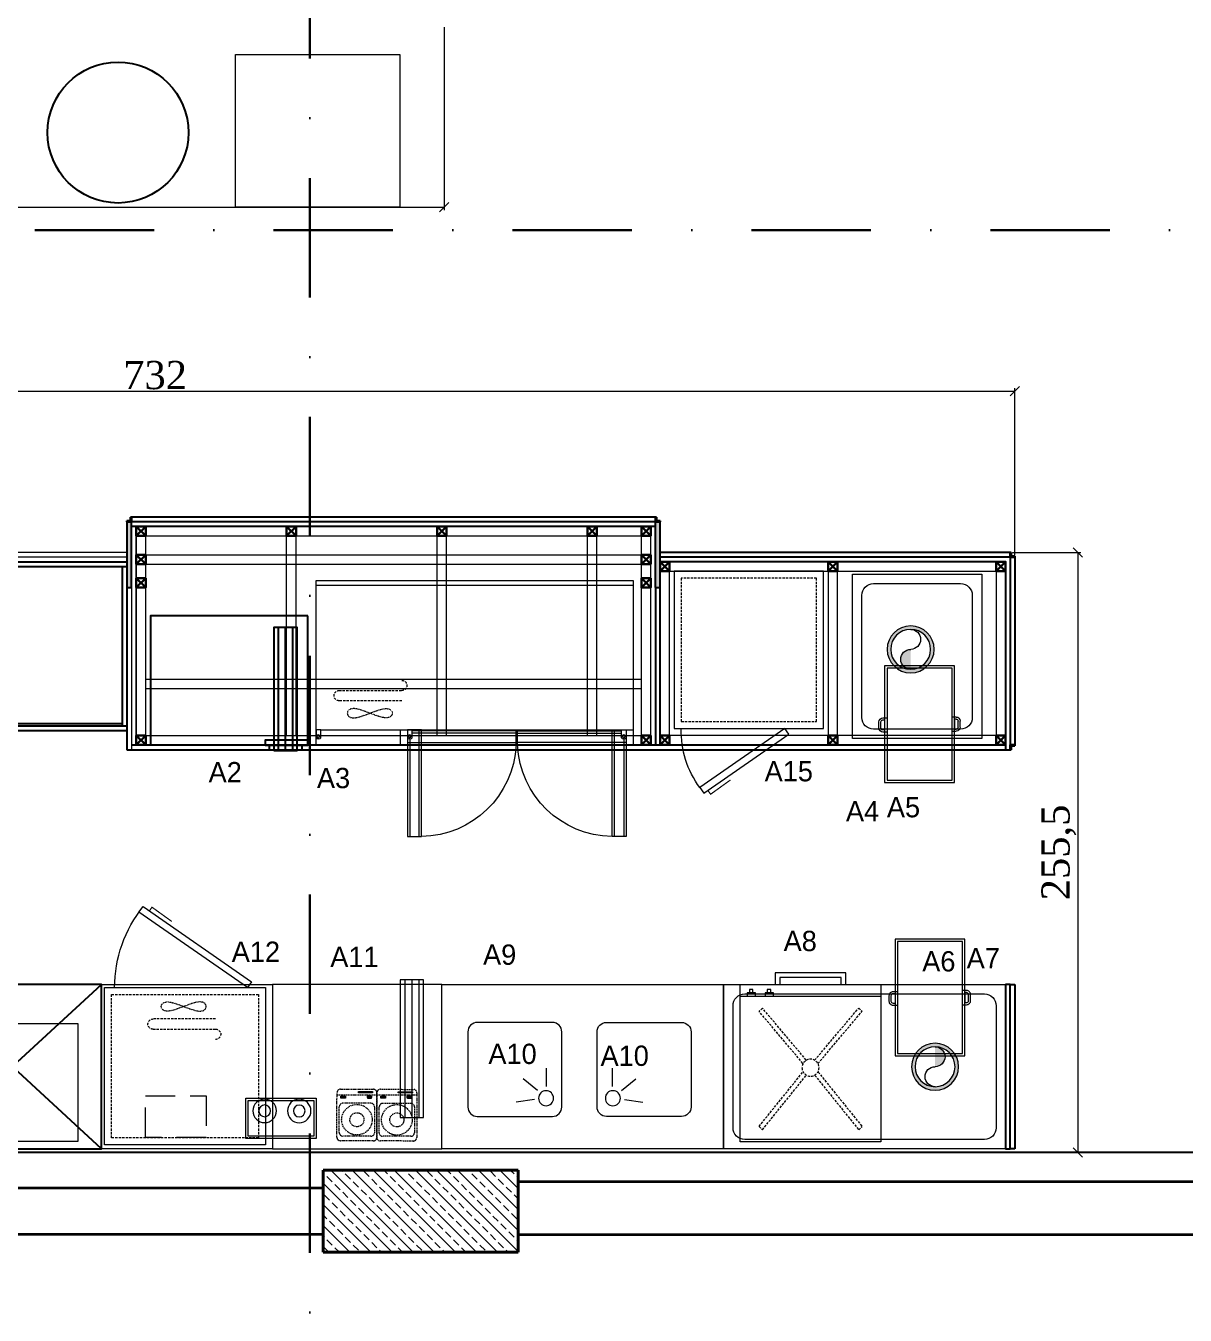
# Model space of a CAD drawing. Header units: millimetres. Extents: x 61675 to 66977, y 9453 to 12371.
# Drawn here: x 62867 to 63361, y 10105 to 10654 of the extents above; entities that cross this region are included whole.
import ezdxf
from ezdxf.enums import TextEntityAlignment as Align

# ---------------------------------------------------------------- set-up
doc = ezdxf.new("R2010")
doc.units = ezdxf.units.MM
doc.header["$LTSCALE"] = 2
doc.header["$PDMODE"] = 2
for name, pattern in [('DASHDOTX2', [50.8, 25.4, -12.7, 0, -12.7]), ('DASHED', [0.75, 0.5, -0.25]), ('DASHED2', [9.525, 6.35, -3.175]), ('HIDDEN', [0.375, 0.25, -0.125])]:
    doc.linetypes.add(name, pattern=pattern)
doc.layers.get('0').update_dxf_attribs({"lineweight": 20})
for name, color, linetype, lineweight in [('DUVAR', 12, 'Continuous', 35), ('KOLON', 150, 'Continuous', 40), ('t_ahsap', 34, 'Continuous', 25), ('t_ahsapkesit', 42, 'Continuous', 20), ('t_alçıpan', 219, 'Continuous', 25), ('t_kesitçizgisi', 7, 'DASHDOTX2', 30), ('t_kutu p', 50, 'Continuous', 30), ('t_kutu profil', 94, 'Continuous', 30), ('t_makine', 177, 'Continuous', 18), ('t_mutfak ekipman', 163, 'Continuous', 18), ('t_olcu', 252, 'Continuous', 20), ('t_tarama', 253, 'Continuous', 5), ('t_tefris', 44, 'Continuous', 25), ('t_tefrişoturum', 25, 'Continuous', 15)]:
    doc.layers.add(name, color=color, linetype=linetype, lineweight=lineweight)
doc.layers.add('Kıtc-002 Çizgi', color=7, linetype='Continuous')
doc.layers.add('t_fayans', color=7, linetype='Continuous', lineweight=18, true_color=0xffff75)
doc.styles.get("Standard").update_dxf_attribs({"font": 'times.ttf', "height": 12})
doc.styles.add('TAKSİM', font='GOTHIC.TTF', dxfattribs={"height": 20})
doc.dimstyles.new('olcu50', dxfattribs={"dimtxt": 13, "dimasz": 4, "dimexe": 1.25, "dimexo": 0.625, "dimtad": 1, "dimtxsty": 'Standard', "dimblk": 'OBLIQUE', "dimcen": 2.5, "dimclrd": 256, "dimclre": 256, "dimclrt": 7, "dimadec": 0, "dimazin": 0, "dimtfac": 1, "dimtmove": 0, "dimatfit": 3, "dimldrblk": 'OBLIQUE', "dimfxl": 1, "dimlwd": -1, "dimlwe": -1, "dimarcsym": 0})
pattern_1 = [(37.5, (7283.8829, -60539.93336), (-0.016000313, 0.4894132373), [0, -0.38608, 0, -0.4318, 0, -0.41275]), (7.5, (7283.8829, -60539.93336), (0.449523283, 0.7168251006), [0, -0.20828, 0, -0.34798, 0, -0.13335]), (327.5, (7283.5705, -60539.93336), (0.7909923702, 0.0014371847), [0, -0.127, 0, -0.4572, 0, -0.5969]), (317.5, (7283.5705, -60539.93336), (0.7635564525, 0.222929323), [0, -0.0635, 0, -0.29972, 0, -0.3429])]

# ---------------------------------------------------------------- blocks, each defined once
blk = doc.blocks.new('blender')
at = {"layer": 't_mutfak ekipman', "color": 7, "linetype": 'HIDDEN'}
for p, q in [((-0.5, -14.5), (-0.5, -3.5)), ((1, -2), (13, -2)), ((14.5, -3.5), (14.5, -14.5)), ((1, -16), (13, -16)), ((-1.5, -19.5), (15.5, -19.5))]:
    blk.add_line(p, q, dxfattribs=at)
at = {"layer": 't_mutfak ekipman', "color": 7}
for p, q in [((1.91, -20.98, 0), (1.91, -20.48, 0)), ((3.41, -20.98, 0), (3.41, -20.48, 0)), ((4.91, -20.98, 0), (4.91, -20.48, 0)), ((13.81, -18.65, 0), (11.9, -18.65, 0))]:
    blk.add_line(p, q, dxfattribs=at)
at = {"layer": 't_mutfak ekipman', "color": 7, "linetype": 'HIDDEN'}
blk.add_lwpolyline([(0, 0), (14, 0, -0.414214), (15.5, -1.5), (15.5, -20.5, -0.414214), (14, -22), (0, -22, -0.414214), (-1.5, -20.5), (-1.5, -1.5, -0.414214)], format="xyb", close=True, dxfattribs=at)
at = {"layer": 't_mutfak ekipman', "color": 7, "elevation": 0}
for points in [[(0.41, -20.98), (0.41, -20.48), (6.41, -20.48), (6.41, -20.98)], [(11.9, -18.23), (13.81, -18.23), (13.81, -19.08), (11.9, -19.08)]]:
    blk.add_lwpolyline(points, close=True, dxfattribs=at)
at = {"layer": 't_mutfak ekipman', "color": 7, "linetype": 'DASHED2', "extrusion": (7.79338e-07, 5.80492e-08, 1), "elevation": 0}
for points in [[(2.73, -19.07), (2.73, -18.44), (2.52, -18.44), (2.52, -18.23), (0.83, -18.23), (0.83, -18.44), (0.62, -18.44), (0.62, -18.86), (0.83, -19.08), (1.04, -19.08), (1.04, -19.29), (1.25, -19.29), (2.31, -19.07), (2.73, -19.07)], [(2.73, -18.65), (1.89, -18.65), (1.67, -18.44), (1.67, -18.65), (0.83, -18.65), (0.83, -18.86), (0.62, -18.86)], [(2.31, -18.65), (1.04, -18.86), (1.04, -19.08)], [(1.04, -19.29), (2.31, -18.86)], [(1.67, -18.44), (2.31, -18.44), (2.31, -19.07), (2.1, -19.29), (1.25, -19.29)]]:
    blk.add_lwpolyline(points, dxfattribs=at)
at = {"layer": 't_mutfak ekipman', "color": 7, "linetype": 'HIDDEN'}
for radius in [6.5, 3]:
    blk.add_circle((7, -9), radius, dxfattribs=at)
for centre, start, end in [((1, -3.5), 90, 180), ((13, -3.5), 0, 90), ((1, -14.5), 180, 270), ((13, -14.5), 270, 0)]:
    blk.add_arc(centre, 1.5, start, end, dxfattribs=at)
blk = doc.blocks.new('çalışma_tezgahlı_bulaşık_makinesi')
at = {"layer": 't_makine'}
h = blk.add_hatch(color=256, dxfattribs=at)
edge = h.paths.add_edge_path(flags=17)
edge.add_arc((-35, -90), 8.5, 0, 360)
edge = h.paths.add_edge_path()
edge.add_arc((-35, -90), 10, 0, 360)
edge = h.paths.add_edge_path(flags=16)
edge.add_arc((-39.25, -90), 4.25, 180, 360)
blk.add_line((-65, -13.64), (-65, -17.64), dxfattribs=at)
for points in [[(-70, 0), (-70, -120), (0, -120), (0, 0)], [(-3, -6.99), (-70, -6.99), (-70, -66.99), (-3, -66.99)], [(-66.46, -10.96), (-66.46, -12.42), (-67.92, -12.42), (-67.92, -10.96)], [(-65, -9.99), (-65, -13.64), (-66.46, -13.64), (-66.46, -9.99)], [(-3, -6.99), (-65, -6.99), (-65, -66.99), (-3, -66.99)], [(-66.46, -18.6), (-66.46, -20.06), (-67.92, -20.06), (-67.92, -18.6)], [(-65, -17.64), (-65, -21.28), (-66.46, -21.28), (-66.46, -17.64)], [(-75, -51.99), (-75, -21.99), (-70, -21.99), (-70, -51.99)], [(-73, -49.99), (-73, -23.99), (-70, -23.99), (-70, -49.99)]]:
    blk.add_lwpolyline(points, close=True, dxfattribs=at)
blk.add_lwpolyline([(-66, -9), (-66, -111, 0.414214), (-61, -116), (-9, -116, 0.414214), (-4, -111), (-4, -9, 0.414214), (-9, -4), (-61, -4, 0.414214)], format="xyb", close=True, dxfattribs=at)
at = {"layer": 't_makine', "linetype": 'DASHED'}
for points in [[(-60, -16.49), (-58.59, -15.07)], [(-36.44, -33.72), (-58.59, -15.07)], [(-9.58, -15.07), (-32.83, -33.82)], [(-9.58, -15.07), (-8.16, -16.49)], [(-37.86, -35.14), (-60, -16.49)], [(-8.16, -16.49), (-31.41, -35.24)], [(-37.76, -38.75), (-60, -57.5)], [(-36.34, -40.17), (-58.59, -58.92)], [(-32.73, -40.27), (-9.58, -58.92)], [(-31.31, -38.85), (-8.16, -57.5)], [(-60, -57.5), (-58.59, -58.92)], [(-8.16, -57.5), (-9.58, -58.92)]]:
    blk.add_lwpolyline(points, dxfattribs=at)
at = {"layer": 't_makine', "elevation": 0}
for points in [[(-61.06, -73.79), (-61.06, -72.27, 0.414214), (-62.81, -70.52), (-65.34, -70.52, 0.414214), (-67.09, -72.27), (-67.09, -73.79)], [(-61.42, -101.89), (-61.42, -103.41, -0.414214), (-63.17, -105.16), (-65.7, -105.16, -0.414214), (-67.45, -103.41), (-67.45, -101.89)]]:
    blk.add_lwpolyline(points, format="xyb", dxfattribs=at)
for points in [[(-89.28, -72.99), (-39.58, -72.99), (-39.58, -102.68), (-89.28, -102.68)], [(-88.28, -73.99), (-40.58, -73.99), (-40.58, -101.68), (-88.28, -101.68)]]:
    blk.add_lwpolyline(points, close=True, dxfattribs=at)
for points in [[(-61.93, -72.99), (-61.93, -72.27, 0.414214), (-62.81, -71.39), (-65.34, -71.39, 0.414214), (-66.21, -72.27), (-66.21, -72.99)], [(-62.29, -102.68), (-62.29, -103.41, -0.414214), (-63.17, -104.28), (-65.7, -104.28, -0.414214), (-66.57, -103.41), (-66.57, -102.68)]]:
    blk.add_lwpolyline(points, format="xyb", close=True, dxfattribs=at)
at = {"layer": 't_makine', "linetype": 'DASHED'}
blk.add_circle((-34.58, -36.99), 3.63, dxfattribs=at)
at = {"layer": 't_makine'}
for radius in [10, 8.5]:
    blk.add_circle((-35, -90), radius, dxfattribs=at)
for centre, start, end in [((-30.75, -90), 0, 180), ((-39.25, -90), 180, 0)]:
    blk.add_arc(centre, 4.25, start, end, dxfattribs=at)
blk = doc.blocks.new('turk_kahvesi')
at = {"layer": 't_mutfak ekipman', "color": 7, "extrusion": (1.03045e-09, -1.39525e-08, 1), "elevation": 0}
for points in [[(61966.01, 4880.01), (61966.01, 4850.06), (61983.1, 4850.06), (61983.1, 4880.01)], [(61967.01, 4879.01), (61967.01, 4851.05), (61982.09, 4851.05), (61982.09, 4879.01)]]:
    blk.add_lwpolyline(points, close=True, dxfattribs=at)
at = {"layer": 't_mutfak ekipman', "color": 7, "extrusion": (1.03045e-09, -1.39525e-08, 1)}
for centre, radius in [((61971.36, 4872.02, 0), 5), ((61971.36, 4872.02, 0), 2.5), ((61971.4, 4857.32, 0), 5), ((61971.4, 4857.32, 0), 2.5)]:
    blk.add_circle(centre, radius, dxfattribs=at)
blk = doc.blocks.new('TYO')
at = {"layer": 't_makine'}
for p, q in [((-21839.25, -3860.46), (-21847.06, -3859.35)), ((-21800.93, -3860.46), (-21793.12, -3859.35)), ((-21838.02, -3864.27), (-21844.12, -3869.28)), ((-21802.16, -3864.27), (-21796.07, -3869.28)), ((-21834.11, -3865.93), (-21834.11, -3873.82)), ((-21806.07, -3865.93), (-21806.07, -3873.82))]:
    blk.add_line(p, q, dxfattribs=at)
at = {"layer": 't_makine', "lineweight": -2}
blk.add_lwpolyline([(-21878.73, -3909.37), (-21758.73, -3909.37), (-21758.73, -3839.37), (-21878.73, -3839.37)], close=True, dxfattribs=at)
at = {"layer": 't_makine'}
for points in [[(-21831.59, -3893.22), (-21863.59, -3893.22, -0.414214), (-21867.59, -3889.22), (-21867.59, -3857.22, -0.414214), (-21863.59, -3853.22), (-21831.59, -3853.22, -0.414214), (-21827.59, -3857.22), (-21827.59, -3889.22, -0.414214)], [(-21808.59, -3893.22), (-21776.59, -3893.22, 0.414214), (-21772.59, -3889.22), (-21772.59, -3857.22, 0.414214), (-21776.59, -3853.22), (-21808.59, -3853.22, 0.414214), (-21812.59, -3857.22), (-21812.59, -3889.22, 0.414214)]]:
    blk.add_lwpolyline(points, format="xyb", close=True, dxfattribs=at)
for centre in [(-21834.31, -3860.97), (-21805.88, -3860.97)]:
    blk.add_circle(centre, 3.19, dxfattribs=at)
blk = doc.blocks.new('iki_kapakli_tezgahalti')
at = {"layer": 't_makine'}
for p, q in [((135, -2), (0, -2)), ((133, -63.5), (0, -63.5)), ((99.07, -70), (99.07, -64))]:
    blk.add_line(p, q, dxfattribs=at)
blk.add_lwpolyline([(0, -70), (135, -70), (135, 0), (0, 0)], close=True, dxfattribs=at)
at = {"layer": 't_makine', "linetype": 'DASHED'}
for points in [[(125.17, -46.82), (98.5, -46.82, -1), (98.5, -42.47)], [(98.5, -51.16), (125.17, -51.16, 1), (125.17, -46.82)]]:
    blk.add_lwpolyline(points, format="xyb", dxfattribs=at)
at = {"layer": 't_makine', "linetype": 'DASHED', "ltscale": 0.1}
blk.add_lwpolyline([(119.06, -58.47), (117.6, -58.3), (115.9, -57.85), (114.04, -57.21), (112.09, -56.47), (110.14, -55.74), (108.28, -55.1), (106.57, -54.64), (105.12, -54.47), (103.97, -54.64), (103.16, -55.1), (102.67, -55.74), (102.5, -56.47), (102.67, -57.21), (103.16, -57.85), (103.97, -58.3), (105.12, -58.47), (106.57, -58.3), (108.28, -57.85), (110.14, -57.21), (112.09, -56.47), (114.04, -55.74), (115.9, -55.1), (117.6, -54.64), (119.06, -54.47), (120.2, -54.64), (121.02, -55.1), (121.51, -55.74), (121.67, -56.47), (121.51, -57.21), (121.02, -57.85), (120.2, -58.3)], close=True, dxfattribs=at)
at = {"layer": 't_makine'}
for points in [[(5, -67), (5, -63.5), (3, -63.5), (3, -67)], [(9, -63.5), (3, -63.5), (3, -109), (9, -109), (9, -63.5)], [(3, -64), (3, -70), (49.2, -70), (49.2, -64), (5, -64)], [(3, -65), (3, -69), (49.2, -69), (49.2, -65), (5, -65)], [(4, -67.5), (4, -109), (8, -109), (8, -63.5)], [(96.07, -64), (96.07, -70), (49.87, -70), (49.87, -64), (94.07, -64)], [(96.07, -65), (96.07, -69), (49.87, -69), (49.87, -65), (94.07, -65)], [(90.07, -63.5), (96.07, -63.5), (96.07, -109), (90.07, -109), (90.07, -63.5)], [(95.07, -67.5), (95.07, -109), (91.07, -109), (91.07, -63.5)], [(94.07, -67), (94.07, -63.5), (96.07, -63.5), (96.07, -67)], [(133, -67), (133, -63.5), (135, -63.5), (135, -67)]]:
    blk.add_lwpolyline(points, dxfattribs=at)
for centre in [(3.93, -66.29), (95.14, -66.29), (134.07, -66.29)]:
    blk.add_circle(centre, 0.596, dxfattribs=at)
for centre, radius, start, end in [((4, -66.25), 1.25, 216.8699, 323.1301), ((8.38, -68.14), 40.86, 270.8691, 357.3948), ((90.69, -68.14), 40.86, 182.6052, 269.1309), ((95.07, -66.25), 1.25, 216.8699, 323.1301), ((134, -66.25), 1.25, 216.8699, 323.1301)]:
    blk.add_arc(centre, radius, start, end, dxfattribs=at)
blk = doc.blocks.new('ön_sıyırma_tezgahı')
at = {"layer": 't_makine'}
h = blk.add_hatch(color=256, dxfattribs=at)
edge = h.paths.add_edge_path(flags=17)
edge.add_arc((32, -40.78), 8.5, 0, 360)
edge = h.paths.add_edge_path()
edge.add_arc((32, -40.78), 10, 0, 360)
edge = h.paths.add_edge_path(flags=16)
edge.add_arc((36.25, -40.78), 4.25, 0, 180)
for p, q in [((70, -16), (0, -16)), ((0, -16), (0, -71)), ((70, -71), (70, -16)), ((61, -20), (9, -20)), ((4, -25), (4, -62)), ((65.44, -27.22, 0), (62.91, -27.22, 0)), ((66, -62), (66, -25)), ((38.97, -29.7, 0), (88.67, -29.7, 0)), ((38.97, -59.38, 0), (38.97, -29.7, 0)), ((39.97, -30.7, 0), (87.67, -30.7, 0)), ((39.97, -58.38, 0), (39.97, -30.7, 0)), ((61.16, -28.97, 0), (61.16, -30.49, 0)), ((62.04, -28.97, 0), (62.04, -29.7, 0)), ((62.04, -29.7, 0), (66.32, -29.7, 0)), ((65.44, -28.1, 0), (62.91, -28.1, 0)), ((66.32, -29.7, 0), (66.32, -28.97, 0)), ((67.19, -30.49, 0), (67.19, -28.97, 0)), ((87.67, -30.7, 0), (87.67, -58.38, 0)), ((88.67, -29.7, 0), (88.67, -59.38, 0)), ((88.67, -59.38, 0), (38.97, -59.38, 0)), ((87.67, -58.38, 0), (39.97, -58.38, 0)), ((60.8, -60.11, 0), (60.8, -58.59, 0)), ((61.68, -60.11, 0), (61.68, -59.38, 0)), ((61.68, -59.38, 0), (65.96, -59.38, 0)), ((65.96, -59.38, 0), (65.96, -60.11, 0)), ((66.83, -58.59, 0), (66.83, -60.11, 0)), ((65.08, -60.99, 0), (62.55, -60.99, 0)), ((65.08, -61.86, 0), (62.55, -61.86, 0)), ((0, -71), (70, -71)), ((9, -67), (61, -67))]:
    blk.add_line(p, q, dxfattribs=at)
for radius in [10, 8.5]:
    blk.add_circle((32, -40.78), radius, dxfattribs=at)
for centre, radius, start, end in [((9, -25), 5, 90, 180), ((61, -25), 5, 0, 90), ((62.91, -28.97, 0), 1.75, 90, 180), ((65.44, -28.97, 0), 1.75, 0, 90), ((62.91, -28.97, 0), 0.875, 90, 180), ((65.44, -28.97, 0), 0.875, 360, 90), ((36.25, -40.78), 4.25, 0, 180), ((27.75, -40.78), 4.25, 180, 0), ((62.55, -60.11, 0), 1.75, 180, 270), ((62.55, -60.11, 0), 0.875, 180, 270), ((65.08, -60.11, 0), 1.75, 270, 0), ((65.08, -60.11, 0), 0.875, 270, 0), ((9, -62), 5, 180, 270), ((61, -62), 5, 270, 0)]:
    blk.add_arc(centre, radius, start, end, dxfattribs=at)
blk = doc.blocks.new('A$C35C61C35')
at = {"layer": 'Kıtc-002 Çizgi', "extrusion": (-1.7622e-08, -1.30145e-09, 1)}
for p, q in [((54.57, 57.3, -40.46), (54.57, 5, 0)), ((57.56, 57.3, -9.23), (57.52, 5, -41.1)), ((60.58, 57.3, -41.1), (60.58, 5, 0))]:
    blk.add_line(p, q, dxfattribs=at)
at = {"layer": 'Kıtc-002 Çizgi', "elevation": 0}
blk.add_lwpolyline([(67, 0), (0, 0), (0, 55), (67, 55)], close=True, dxfattribs=at)
at = {"layer": 'Kıtc-002 Çizgi', "extrusion": (-1.7622e-08, -1.30145e-09, 1)}
for points, elevation in [([(48.91, 55.03), (67, 55.03), (67, 53), (48.91, 53)], 0), ([(50.56, 57.06), (64.56, 57.06), (64.56, 55.04), (50.56, 55.04)], -41.1), ([(52.56, 57.3), (62.48, 57.3), (62.48, 5), (52.56, 5)], -41.1)]:
    blk.add_lwpolyline(points, close=True, dxfattribs=dict(at, elevation=elevation))
blk = doc.blocks.new('karkas')
at = {"layer": 't_kutu p', "extrusion": (3.10673e-08, 3.00028e-10, 1)}
for p, q in [((-219, 0, 0), (-215, -4, 0)), ((-215, 0, 0), (-219, -4, 0)), ((-4, 0, 0), (0, -4, 0)), ((0, 0, 0), (-4, -4, 0)), ((-219, -67, 0), (-215, -71, 0)), ((-215, -67, 0), (-219, -71, 0)), ((-4, -67, 0), (0, -71, 0)), ((0, -67, 0), (-4, -71, 0)), ((-219, -77, 0), (-215, -81, 0)), ((-215, -77, 0), (-219, -81, 0)), ((-4, -77, 0), (0, -81, 0)), ((0, -77, 0), (-4, -81, 0)), ((-219, -89, 0), (-215, -93, 0)), ((-215, -89, 0), (-219, -93, 0)), ((-196, -89, 0), (-192, -93, 0)), ((-192, -89, 0), (-196, -93, 0)), ((-132, -89, 0), (-128, -93, 0)), ((-128, -89, 0), (-132, -93, 0)), ((-68, -89, 0), (-64, -93, 0)), ((-64, -89, 0), (-68, -93, 0)), ((-4, -89, 0), (0, -93, 0)), ((0, -89, 0), (-4, -93, 0))]:
    blk.add_line(p, q, dxfattribs=at)
at = {"layer": 't_kutu p', "extrusion": (3.6507e-08, -1.05823e-09, 1)}
blk.add_lwpolyline([(-4, -4), (-4, 0), (0, 0), (0, -4)], close=True, dxfattribs=at)
at = {"layer": 't_kutu p', "extrusion": (3.6507e-08, -1.05823e-09, 1), "elevation": 0}
for points in [[(-219, -4), (-219, 0), (-215, 0), (-215, -4)], [(-219, -71), (-219, -67), (-215, -67), (-215, -71)], [(-4, -71), (-4, -67), (0, -67), (0, -71)], [(-219, -81), (-219, -77), (-215, -77), (-215, -81)], [(-4, -81), (-4, -77), (0, -77), (0, -81)], [(-219, -93), (-219, -89), (-215, -89), (-215, -93)], [(-196, -93), (-196, -89), (-192, -89), (-192, -93)], [(-132, -93), (-132, -89), (-128, -89), (-128, -93)], [(-68, -93), (-68, -89), (-64, -89), (-64, -93)], [(-4, -93), (-4, -89), (0, -89), (0, -93)]]:
    blk.add_lwpolyline(points, close=True, dxfattribs=at)
at = {"layer": 't_tarama'}
for p, q in [((-219, 0, 0), (-219, -93, 0)), ((0, 0), (-215, 0, 0)), ((0, -4, 0), (-215, -4, 0)), ((-215, -4, 0), (-215, -89, 0)), ((-196, -4, 0), (-196, -89, 0)), ((-192, -4, 0), (-192, -89, 0)), ((-132, -4, 0), (-132, -89, 0)), ((-128, -4, 0), (-128, -89, 0)), ((-68, -4, 0), (-68, -89, 0)), ((-64, -4, 0), (-64, -89, 0)), ((-4, -4, 0), (-4, -89, 0)), ((0, 0), (0, -93, 0)), ((-4, -24, 0), (-215, -24, 0)), ((-4, -28, 0), (-215, -28, 0)), ((-4, -77, 0), (-215, -77, 0)), ((-4, -81, 0), (-215, -81, 0)), ((-4, -89, 0), (-219, -89, 0)), ((0, -93, 0), (-219, -93, 0))]:
    blk.add_line(p, q, dxfattribs=at)
blk = doc.blocks.new('A$C1415034B')
at = {"layer": 'Kıtc-002 Çizgi', "color": 30}
for p, q in [((0, 0), (70, 76)), ((0, 76), (70, 0))]:
    blk.add_line(p, q, dxfattribs=at)
blk.add_lwpolyline([(0, 0), (0, 76), (70, 76), (70, 0)], close=True, dxfattribs=at)
blk = doc.blocks.new('A$C6ABE2651')
at = {"layer": 't_makine'}
for points in [[(0, 34.56), (68.5, 34.56), (68.5, 101.56), (0, 101.56)], [(16.39, 0), (62.53, 32.13), (60.78, 34.56), (14.64, 2.44)]]:
    blk.add_lwpolyline(points, close=True, dxfattribs=at)
at = {"layer": 't_makine', "linetype": 'DASHED'}
blk.add_lwpolyline([(3, 37.56), (65.5, 37.56), (65.5, 98.56), (3, 98.56)], close=True, dxfattribs=at)
for points in [[(20.61, 52.28), (47.28, 52.28, 1), (47.28, 56.63)], [(47.28, 47.94), (20.61, 47.94, -1), (20.61, 52.28)]]:
    blk.add_lwpolyline(points, format="xyb", dxfattribs=at)
at = {"layer": 't_makine', "linetype": 'DASHED', "ltscale": 0.1}
blk.add_lwpolyline([(26.72, 40.63), (28.18, 40.8), (29.88, 41.25), (31.74, 41.89), (33.69, 42.63), (35.64, 43.36), (37.5, 44), (39.21, 44.46), (40.66, 44.63), (41.81, 44.46), (42.62, 44), (43.11, 43.36), (43.28, 42.63), (43.11, 41.89), (42.62, 41.25), (41.81, 40.8), (40.66, 40.63), (39.21, 40.8), (37.5, 41.25), (35.64, 41.89), (33.69, 42.63), (31.74, 43.36), (29.88, 44), (28.18, 44.46), (26.72, 44.63), (25.58, 44.46), (24.76, 44), (24.27, 43.36), (24.11, 42.63), (24.27, 41.89), (24.76, 41.25), (25.58, 40.8)], close=True, dxfattribs=at)
at = {"layer": 't_makine', "const_width": 0.5}
blk.add_lwpolyline([(19.06, 1.92), (20.19, 0.35), (26.9, 5.18), (28.61, 6.41)], dxfattribs=at)
at = {"layer": 't_makine'}
blk.add_arc((59.28, 34.56), 55, 180, 218.867, dxfattribs=at)
blk = doc.blocks.new('barista')
at = {"layer": 't_tarama'}
h = blk.add_hatch(dxfattribs=at)
h.set_pattern_fill('AR-SAND', color=256, scale=0.01)
h.set_pattern_definition(pattern_1)
h.paths.add_polyline_path([(373, -267), (375, -267), (375, -265), (375, -265), (375, -239), (373, -239)])
h = blk.add_hatch(dxfattribs=at)
h.set_pattern_fill('AR-SAND', color=256, scale=0.01)
h.set_pattern_definition(pattern_1)
h.paths.add_polyline_path([(598, -267), (600, -267), (600, -239), (598, -239)])
at = {"layer": 't_ahsap'}
for p, q in [((747, -70, 0), (747, 0, 0)), ((747, 0, 0), (749, 0, 0)), ((751, 0, 0), (749, 0, 0)), ((749, 0, 0), (749, -70, 0)), ((751, -70, 0), (751, 0, 0)), ((749, -70, 0), (747, -70, 0)), ((749, -70, 0), (751, -70, 0)), ((373, -239, 0), (373, -170, 0)), ((373, -170, 0), (749, -170, 0)), ((747, -172, 0), (747, -170, 0)), ((375, -172, 0), (747, -172, 0)), ((584, -172, 0), (586, -172, 0)), ((598, -239, 0), (598, -172, 0)), ((600, -172, 0), (600, -267, 0)), ((747, -250, 0), (747, -172, 0)), ((749, -254, 0), (749, -172, 0)), ((751, -252, 0), (751, -172, 0)), ((373, -267, 0), (373, -239, 0)), ((373, -239, 0), (375, -239, 0)), ((375, -239, 0), (375, -267, 0)), ((598, -239, 0), (600, -239, 0)), ((598, -239, 0), (598, -267, 0)), ((600, -239, 0), (600, -267, 0)), ((747, -250, 0), (600, -250, 0)), ((749, -252, 0), (600, -252, 0)), ((749, -254, 0), (600, -254, 0)), ((598, -269, 0), (374.6, -269, 0)), ((598, -265, 0), (375, -265, 0)), ((598, -267, 0), (375, -267, 0))]:
    blk.add_line(p, q, dxfattribs=at)
at = {"layer": 't_ahsap', "ltscale": 50, "extrusion": (3.10673e-08, 3.00028e-10, 1)}
for p, q in [((373, -180, 0), (275, -180, 0)), ((371, -181, 0), (275, -181, 0)), ((371, -248, 0), (371, -180, 0)), ((273, -248, 0), (373, -248, 0))]:
    blk.add_line(p, q, dxfattribs=at)
at = {"layer": 't_ahsap', "ltscale": 50, "extrusion": (3.6507e-08, -1.05823e-09, 1), "elevation": 0}
blk.add_lwpolyline([(273, -250), (373, -250), (373, -178), (273, -178)], close=True, dxfattribs=at)
at = {"layer": 't_ahsapkesit', "ltscale": 50}
blk.add_line((375, -239, 0), (375, -170, 0), dxfattribs=at)
at = {"layer": 't_ahsapkesit', "ltscale": 50, "extrusion": (3.10673e-08, 3.00028e-10, 1)}
blk.add_line((377, -265, 0), (377, -172, 0), dxfattribs=at)
at = {"layer": 't_ahsapkesit'}
for p, q in [((596, -172, 0), (596, -265, 0)), ((373, -252, 0), (223, -252, 0)), ((373, -254, 0), (223, -254, 0))]:
    blk.add_line(p, q, dxfattribs=at)
at = {"layer": 't_kutu p'}
for p, q in [((749, -172, 0), (749, -170, 0)), ((749, -170, 0), (749.4, -170, 0)), ((749.4, -171.6, 0), (749.4, -170, 0)), ((749, -172, 0), (751, -172, 0)), ((749.4, -171.6, 0), (751, -171.6, 0)), ((751, -172, 0), (751, -171.6, 0)), ((749, -252, 0), (749, -254, 0)), ((749, -252, 0), (751, -252, 0)), ((749.4, -252.4, 0), (749.4, -254, 0)), ((749.4, -252.4, 0), (751, -252.4, 0)), ((751, -252, 0), (751, -252.4, 0)), ((749, -254, 0), (749.4, -254, 0)), ((375, -267, 0), (373, -267, 0)), ((373, -267, 0), (373, -267.4, 0)), ((374.6, -267.4, 0), (373, -267.4, 0)), ((374.6, -267.4, 0), (374.6, -269, 0)), ((375, -269, 0), (374.6, -269, 0)), ((375, -267, 0), (375, -269, 0)), ((598, -267, 0), (598, -269, 0)), ((598, -267, 0), (600, -267, 0)), ((598, -269, 0), (598.4, -269, 0)), ((598.4, -267.4, 0), (598.4, -269, 0)), ((598.4, -267.4, 0), (600, -267.4, 0)), ((600, -267, 0), (600, -267.4, 0))]:
    blk.add_line(p, q, dxfattribs=at)
at = {"layer": 't_kutu profil'}
for p, q in [((600, -172, 0), (604, -176, 0)), ((600, -176, 0), (604, -172, 0)), ((671.5, -172, 0), (675.5, -176, 0)), ((671.5, -176, 0), (675.5, -172, 0)), ((743, -172, 0), (747, -176, 0)), ((743, -176, 0), (747, -172, 0)), ((600, -246, 0), (604, -250, 0)), ((600, -250, 0), (604, -246, 0)), ((671.5, -246, 0), (675.5, -250, 0)), ((671.5, -250, 0), (675.5, -246, 0)), ((743, -246, 0), (747, -250, 0)), ((743, -250, 0), (747, -246, 0))]:
    blk.add_line(p, q, dxfattribs=at)
at = {"layer": 't_kutu profil', "elevation": 0}
for points in [[(600, -176), (604, -176), (604, -172), (600, -172), (600, -176)], [(671.5, -176), (675.5, -176), (675.5, -172), (671.5, -172), (671.5, -176)], [(743, -176), (747, -176), (747, -172), (743, -172), (743, -176)], [(600, -250), (604, -250), (604, -246), (600, -246), (600, -250)], [(671.5, -250), (675.5, -250), (675.5, -246), (671.5, -246), (671.5, -250)], [(743, -250), (747, -250), (747, -246), (743, -246), (743, -250)]]:
    blk.add_lwpolyline(points, dxfattribs=at)
at = {"layer": 't_makine', "ltscale": 50, "extrusion": (1.7622e-08, 1.30145e-09, 1)}
for p, q in [((491.25, -72.02, 0), (491.25, -13.35, 7.54)), ((494.27, -72.01, 31.87), (494.26, -13.35, 39.41)), ((497.27, -72.02, 0.64), (497.26, -13.35, 8.18))]:
    blk.add_line(p, q, dxfattribs=at)
at = {"layer": 't_makine', "elevation": 0}
for points in [[(285, -70), (435, -70), (435, 0), (285, 0)], [(507, -70), (435, -70), (435, 0), (507, 0)], [(618.64, -151.42), (654.75, -176.56), (653, -179), (616.89, -153.86)], [(606, -179), (669.5, -179), (669.5, -246), (606, -246)]]:
    blk.add_lwpolyline(points, close=True, dxfattribs=at)
at = {"layer": 't_makine', "ltscale": 50, "extrusion": (1.7622e-08, 1.30145e-09, 1), "elevation": 0}
blk.add_lwpolyline([(499.28, -72.02), (489.36, -72.02), (489.35, -13.35), (499.27, -13.35)], close=True, dxfattribs=at)
at = {"layer": 't_makine', "const_width": 0.5, "elevation": 0}
blk.add_lwpolyline([(620.34, -152.6), (621.47, -151.03), (628.17, -155.86), (629.89, -157.09)], dxfattribs=at)
at = {"layer": 't_makine', "linetype": 'DASHED', "elevation": 0}
blk.add_lwpolyline([(609, -182), (666.5, -182), (666.5, -243), (609, -243)], close=True, dxfattribs=at)
at = {"layer": 't_makine'}
blk.add_arc((648.79, -177.68, 0), 39.81, 143.252, 181.9007, dxfattribs=at)
at = {"layer": 't_mutfak ekipman', "color": 7, "elevation": 0}
blk.add_lwpolyline([(307.22, -53.24), (307.22, -3.24), (352.22, -3.24), (352.22, -53.24), (307.22, -53.24)], dxfattribs=at)
at = {"layer": 't_mutfak ekipman', "linetype": 'DASHED2', "extrusion": (1.39525e-08, 1.03045e-09, 1), "elevation": -240.31}
blk.add_lwpolyline([(380.91, -22.56), (406.78, -22.56), (406.78, -4.93), (380.91, -4.93)], close=True, dxfattribs=at)
at = {"layer": 't_tarama', "elevation": 0}
for points in [[(604, -172), (743, -172), (743, -176), (604, -176), (604, -172)], [(600, -246), (600, -176), (604, -176), (604, -246), (600, -246)], [(671.5, -246), (671.5, -176), (675.5, -176), (675.5, -246), (671.5, -246)], [(743, -246), (743, -176), (747, -176), (747, -246), (743, -246)], [(604, -246), (743, -246), (743, -250), (604, -250), (604, -246)]]:
    blk.add_lwpolyline(points, dxfattribs=at)
at = {"extrusion": (1.39525e-08, 1.03045e-09, 1), "xscale": -1, "rotation": 0.1645025183807025}
for p in [(477.88, -3.41, 0), (494.88, -3.36, 0)]:
    blk.add_blockref('blender', p, dxfattribs=at)
at = {"layer": 'Kıtc-002 Çizgi', "rotation": 270}
blk.add_blockref('A$C1415034B', (286.12, 0, 0), dxfattribs=at)
at = {"layer": 'Kıtc-002 Çizgi'}
blk.add_blockref('A$C6ABE2651', (363.5, -103.27, 0), dxfattribs=at)
at = {"layer": 'Kıtc-002 Çizgi', "extrusion": (-1.3e-15, -2.95173e-07, 1)}
blk.add_blockref('A$C35C61C35', (383, -227, 0), dxfattribs=at)
at = {"layer": 't_kutu p', "xscale": -1}
blk.add_blockref('karkas', (377, -172, 0), dxfattribs=at)
at = {"layer": 't_makine', "lineweight": -2}
blk.add_blockref('TYO', (22385.73, 3839.37, 0), dxfattribs=at)
at = {"layer": 't_makine'}
for name, p, rotation in [('çalışma_tezgahlı_bulaşık_makinesi', (627, 0, 0), 90), ('turk_kahvesi', (5303.67, -61987.57, 0), 90), ('iki_kapakli_tezgahalti', (588.5, -242, 0), 180), ('ön_sıyırma_tezgahı', (665.85, -244.72), 90)]:
    blk.add_blockref(name, p, dxfattribs=dict(at, rotation=rotation))
blk = doc.blocks.new('_Oblique')
at = {"color": 0, "linetype": 'ByBlock', "lineweight": -2}
blk.add_line((-0.5, -0.5), (0.5, 0.5), dxfattribs=at)
blk = doc.blocks.new('*D2395')
at = {"layer": 'DEFPOINTS', "color": 0, "transparency": 16777216}
for p in [(62491.83, 10653.66), (63045.2, 10653.66), (63045.2, 10576.44)]:
    blk.add_point(p, dxfattribs=at)
at = {"layer": 't_olcu', "transparency": 16777216}
for p, q in [((62491.83, 10653.04), (62491.83, 10575.19)), ((63045.2, 10653.04), (63045.2, 10575.19)), ((62491.83, 10576.44), (63045.2, 10576.44))]:
    blk.add_line(p, q, dxfattribs=at)
at = {"layer": 't_olcu', "transparency": 16777216, "xscale": 4, "yscale": 4, "zscale": 4, "rotation": 180}
blk.add_blockref('_Oblique', (62491.83, 10576.44), dxfattribs=at)
at = {"layer": 't_olcu', "transparency": 16777216, "xscale": 4, "yscale": 4, "zscale": 4}
blk.add_blockref('_Oblique', (63045.2, 10576.44), dxfattribs=at)
at = {"layer": 't_olcu', "color": 7, "transparency": 16777216, "insert": (62768.52, 10584.54), "char_height": 12, "attachment_point": 5}
blk.add_mtext('553,38', dxfattribs=at)
blk = doc.blocks.new('*D2396')
at = {"layer": 'DEFPOINTS', "color": 0, "transparency": 16777216}
for p in [(63288.2, 10498.12), (62556.2, 10427.41, 0), (63288.2, 10427.41, 0)]:
    blk.add_point(p, dxfattribs=at)
at = {"layer": 't_olcu', "transparency": 16777216}
for p, q in [((62556.2, 10428.04), (62556.2, 10499.37)), ((62556.2, 10498.12), (63288.2, 10498.12)), ((63288.2, 10428.04), (63288.2, 10499.37))]:
    blk.add_line(p, q, dxfattribs=at)
at = {"layer": 't_olcu', "transparency": 16777216, "xscale": 4, "yscale": 4, "zscale": 4, "rotation": 180}
blk.add_blockref('_Oblique', (62556.2, 10498.12), dxfattribs=at)
at = {"layer": 't_olcu', "transparency": 16777216, "xscale": 4, "yscale": 4, "zscale": 4}
blk.add_blockref('_Oblique', (63288.2, 10498.12), dxfattribs=at)
at = {"layer": 't_olcu', "color": 7, "transparency": 16777216, "insert": (62922.2, 10504.86), "char_height": 12, "attachment_point": 5}
blk.add_mtext('732', dxfattribs=at)
blk = doc.blocks.new('*D2397')
at = {"layer": 'DEFPOINTS', "color": 0, "transparency": 16777216}
for p in [(63286.6, 10429.41, 0), (63286.6, 10173.91), (63314.98, 10173.91)]:
    blk.add_point(p, dxfattribs=at)
at = {"layer": 't_olcu', "transparency": 16777216}
for p, q in [((63287.23, 10429.41), (63316.23, 10429.41)), ((63314.98, 10429.41), (63314.98, 10173.91)), ((63287.23, 10173.91), (63316.23, 10173.91))]:
    blk.add_line(p, q, dxfattribs=at)
at = {"layer": 't_olcu', "transparency": 16777216, "xscale": 4, "yscale": 4, "zscale": 4}
for p, rotation in [((63314.98, 10429.41), 90), ((63314.98, 10173.91), 270)]:
    blk.add_blockref('_Oblique', p, dxfattribs=dict(at, rotation=rotation))
at = {"layer": 't_olcu', "color": 7, "transparency": 16777216, "insert": (63306.88, 10301.66), "char_height": 12, "attachment_point": 5, "rotation": 90}
blk.add_mtext('255,5', dxfattribs=at)

msp = doc.modelspace()

# ---------------------------------------------------------------- hatches: boundary and pattern name
at = {"layer": 't_tarama'}
h = msp.add_hatch(dxfattribs=at)
h.set_pattern_fill('ANSI33', color=256, angle=-90)
h.set_pattern_definition([(315, (80501.2046, 44074.227), (4.4901281, 4.4901281), []), (315, (80501.2046, 44069.737), (4.4901281, 4.4901281), [3.175, -1.5875])])
h.paths.add_polyline_path([(63076.705, 10166.411), (63076.705, 10131.411), (62993.705, 10131.411), (62993.705, 10166.411)])

# ---------------------------------------------------------------- linework, layer by layer
at = {"layer": 'DUVAR'}
for p, q in [((62545.705, 10158.911), (62993.705, 10158.911)), ((62993.705, 10158.911), (62993.705, 10138.911)), ((63686.205, 10161.411), (63076.705, 10161.411)), ((63076.705, 10158.911), (63076.705, 10138.911)), ((62993.705, 10138.911), (62545.705, 10138.911)), ((63076.705, 10138.911), (63686.205, 10138.911))]:
    msp.add_line(p, q, dxfattribs=at)
at = {"layer": 'KOLON'}
for p, q in [((62993.705, 10131.411), (62993.705, 10166.411)), ((62993.705, 10166.411), (63076.705, 10166.411)), ((63076.705, 10166.411), (63076.705, 10131.411)), ((62993.705, 10131.411), (63076.705, 10131.411))]:
    msp.add_line(p, q, dxfattribs=at)
at = {"layer": 't_alçıpan', "ltscale": 0.5}
msp.add_line((63373.705, 10173.911), (62491.205, 10173.911), dxfattribs=at)
at = {"layer": 't_kesitçizgisi', "extrusion": (2.38605e-07, 1.7622e-08, 1)}
msp.add_line((62988.069, 11504.108, 0), (62988.069, 10020.623, 0), dxfattribs=at)
at = {"layer": 't_kesitçizgisi', "extrusion": (1.7622e-08, -2.38605e-07, 1)}
msp.add_line((64854.045, 10566.626, 0), (62396.073, 10566.626, 0), dxfattribs=at)
at = {"layer": 't_tefris', "linetype": 'Continuous'}
msp.add_circle((62906.418, 10608.192), 30, dxfattribs=at)
at = {"layer": 't_tefrişoturum'}
msp.add_lwpolyline([(63026.418, 10641.442), (63026.418, 10576.442), (62956.418, 10576.442), (62956.418, 10641.442), (63024.918, 10641.442)], close=True, dxfattribs=at)

# ---------------------------------------------------------------- block references
at = {"layer": 't_fayans', "xscale": -1, "rotation": 180}
msp.add_blockref('barista', (62537.205, 10175.411), dxfattribs=at)

# ---------------------------------------------------------------- texts
at = {"style": 'TAKSİM'}
for s, p in [('A2', (62952.056, 10331.521)), ('A15', (63191.95, 10331.939, 0)), ('A3', (62998.167, 10329.03)), ('A4', (63223.348, 10314.932, 0)), ('A5', (63240.776, 10316.625, 0)), ('A8', (63196.819, 10259.645, 0)), ('A12', (62965.113, 10255.055)), ('A9', (63068.874, 10253.821, 0)), ('A11', (63007.056, 10252.853)), ('A6', (63255.826, 10250.982, 0)), ('A7', (63274.742, 10252.291, 0)), ('A10', (63074.359, 10211.574, 0)), ('A10', (63122.1, 10210.765, 0))]:
    msp.add_text(s, height=8.64, dxfattribs=at).set_placement(p, align=Align.CENTER)

# ---------------------------------------------------------------- dimensions: what is measured, and where the dimension line sits
at = {"layer": 't_olcu'}
for base, p1, p2, picture, middle in [((63045.204597921, 10576.442360899), (62491.829597921, 10653.66135548), (63045.204597921, 10653.66135548), '*D2395', (62768.517097921, 10584.542487071)), ((63288.205, 10498.116), (62556.205, 10427.411, 0), (63288.205, 10427.411, 0), '*D2396', (62922.205, 10504.862))]:
    dim = msp.add_linear_dim(base=base, p1=p1, p2=p2, dimstyle='olcu50', dxfattribs=at)
    dim.commit()
    dim.dimension.update_dxf_attribs({"geometry": picture, "text_midpoint": middle})
dim = msp.add_linear_dim(base=(63314.98, 10173.911), p1=(63286.605, 10429.411, 0), p2=(63286.605, 10173.911), angle=90, dimstyle='olcu50', dxfattribs=at)
dim.commit()
dim.dimension.update_dxf_attribs({"geometry": '*D2397', "text_midpoint": (63306.88, 10301.661)})

doc.saveas('drawing.dxf')
